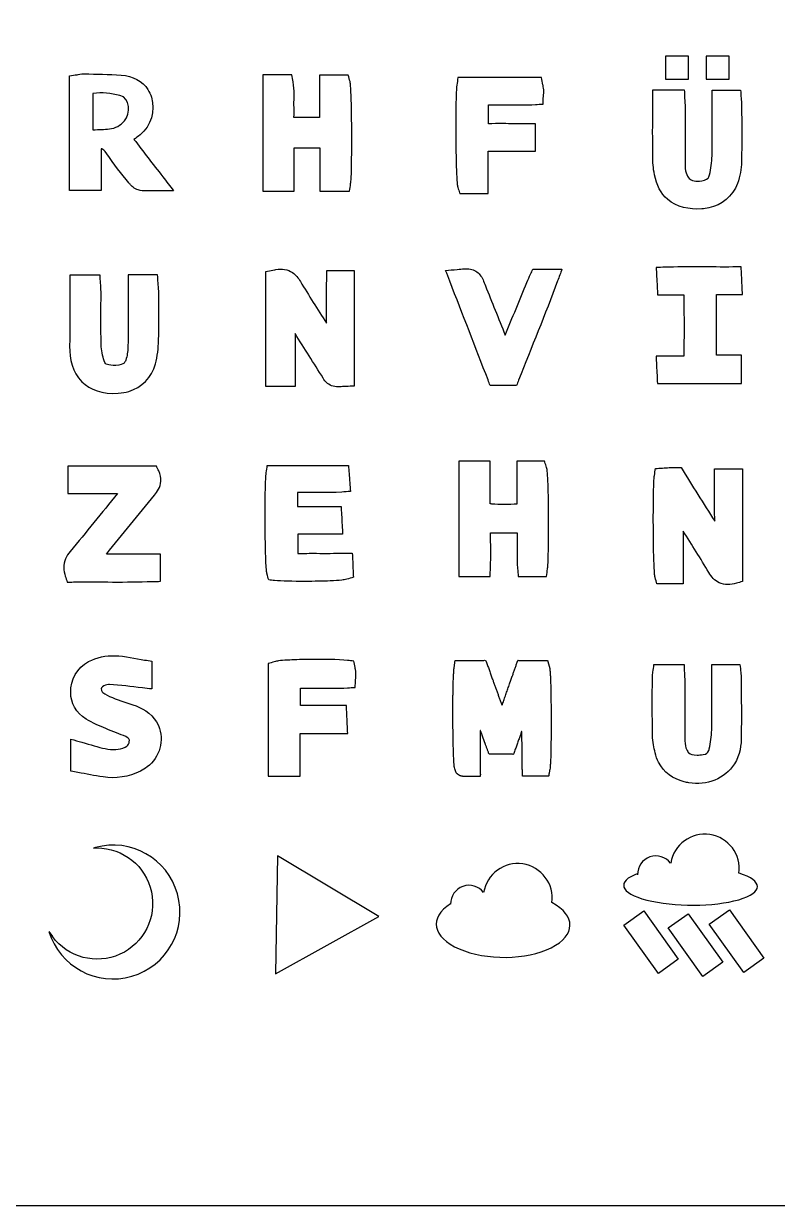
# Model space of a CAD drawing. Header units: centimetres. Extents: x 0 to 21.6, y 0 to 21.6.
# Drawn here: x 10.03 to 16.45, y 0 to 10.05 of the extents above; entities that cross this region are included whole.
import ezdxf

# ---------------------------------------------------------------- set-up
doc = ezdxf.new("R2010")
doc.units = ezdxf.units.CM
doc.header["$MEASUREMENT"] = 0

msp = doc.modelspace()

# ---------------------------------------------------------------- linework, layer by layer
for p, q in [((10.63, 3.04), (10.659, 3.041)), ((10.25, 2.331), (10.279, 2.287))]:
    msp.add_line(p, q)
for points in [[(0, 0), (21.59, 0), (21.59, 21.59), (0, 21.59)], [(15.694, 9.779), (15.498, 9.779), (15.498, 9.583), (15.694, 9.583)], [(16.04, 9.583), (16.04, 9.779), (15.843, 9.779), (15.843, 9.583)], [(12.194, 2.975), (12.177, 1.969), (13.056, 2.457)], [(16.041, 2.514), (16.334, 2.103), (16.163, 1.981), (15.87, 2.392)], [(15.313, 2.507), (15.606, 2.096), (15.436, 1.974), (15.143, 2.385)], [(15.691, 2.481), (15.984, 2.07), (15.814, 1.948), (15.521, 2.36)]]:
    msp.add_lwpolyline(points, close=True)
for points in [[(10.25, 2.331, 2.369932), (10.645, 3.045), (10.63, 3.04)], [(10.659, 3.041, -1.626086), (10.279, 2.287)]]:
    msp.add_lwpolyline(points, format="xyb")
for centre, radius, start, end in [((15.831, 2.864), 0.294, 352.5046, 170.5191), ((15.416, 2.816), 0.157, 37.7103, 181.0167), ((14.239, 2.614), 0.294, 352.5046, 170.5191), ((13.825, 2.566), 0.157, 37.7103, 181.0167)]:
    msp.add_arc(centre, radius, start, end)
for centre, ratio in [((15.71, 2.718), 0.28781), ((14.115, 2.389), 0.489906)]:
    msp.add_ellipse(centre, major_axis=(-0.569, 0.006), ratio=ratio, start_param=5.623547, end_param=10.182822)
for points, knots in [([(10.742, 8.948), (10.742, 8.948), (10.742, 8.948), (10.742, 8.948), (10.723, 8.978), (10.712, 8.984), (10.699, 8.988), (10.697, 8.988), (10.696, 8.989), (10.695, 8.989), (10.695, 8.871), (10.695, 8.754), (10.695, 8.636), (10.605, 8.636), (10.516, 8.636), (10.426, 8.636), (10.426, 8.961), (10.426, 9.286), (10.426, 9.611), (10.448, 9.614), (10.469, 9.617), (10.49, 9.62), (10.5, 9.621), (10.52, 9.628), (10.551, 9.627)], [0, 0, 0, 0, 0.000213, 0.000213, 0.000213, 0.552, 0.552, 0.552, 0.608257, 0.608257, 0.608257, 1.608257, 1.608257, 1.608257, 2.608257, 2.608257, 2.608257, 3.608257, 3.608257, 3.608257, 4.873817, 4.873817, 4.873817, 5.873706, 5.873706, 5.873706, 5.873706]), ([(10.551, 9.627), (10.551, 9.627), (10.551, 9.627), (10.551, 9.627), (10.654, 9.625), (10.759, 9.623), (10.865, 9.617)], [-0.000067, -0.000067, -0.000067, -0.000067, 0, 0, 0, 0.999978, 0.999978, 0.999978, 0.999978]), ([(10.865, 9.617), (10.865, 9.617), (10.865, 9.617), (10.865, 9.617), (10.961, 9.611), (11.046, 9.567), (11.092, 9.493), (11.105, 9.473), (11.115, 9.451), (11.122, 9.428)], [-0.000059, -0.000059, -0.000059, -0.000059, 0, 0, 0, 0.787043, 0.787043, 0.787043, 1, 1, 1, 1]), ([(12.335, 9.365), (12.335, 9.365), (12.335, 9.365), (12.335, 9.365), (12.336, 9.328), (12.336, 9.292), (12.335, 9.255), (12.408, 9.255), (12.481, 9.255), (12.553, 9.255), (12.553, 9.375), (12.553, 9.495), (12.553, 9.615), (12.635, 9.615), (12.716, 9.615), (12.797, 9.615), (12.802, 9.597), (12.807, 9.579), (12.812, 9.561), (12.816, 9.545), (12.816, 9.538), (12.817, 9.525), (12.822, 9.47), (12.825, 9.362), (12.826, 9.238), (12.828, 9.129), (12.828, 9.009), (12.826, 8.909), (12.825, 8.84), (12.824, 8.78), (12.822, 8.739), (12.82, 8.72), (12.819, 8.706), (12.817, 8.693), (12.814, 8.672), (12.811, 8.651), (12.808, 8.63), (12.724, 8.63), (12.64, 8.63), (12.556, 8.63), (12.556, 8.752), (12.556, 8.875), (12.556, 8.997), (12.483, 8.997), (12.41, 8.997), (12.336, 8.997), (12.336, 8.875), (12.336, 8.753), (12.336, 8.63), (12.247, 8.63), (12.158, 8.63), (12.069, 8.63), (12.069, 8.655), (12.069, 8.679), (12.069, 8.704), (12.069, 8.983), (12.069, 9.261), (12.069, 9.546), (12.069, 9.57), (12.069, 9.595), (12.069, 9.619), (12.152, 9.619), (12.234, 9.619), (12.317, 9.619), (12.321, 9.599), (12.324, 9.579), (12.328, 9.559), (12.342, 9.484), (12.334, 9.418), (12.335, 9.365)], [0, 0, 0, 0, 0.000338, 0.000338, 0.000338, 0.606006, 0.606006, 0.606006, 1.606006, 1.606006, 1.606006, 2.606006, 2.606006, 2.606006, 3.606006, 3.606006, 3.606006, 3.947883, 3.947883, 3.947883, 4.026211, 4.026211, 4.026211, 4.360953, 4.360953, 4.360953, 4.654418, 4.654418, 4.654418, 4.85787, 4.85787, 4.85787, 4.947883, 4.947883, 4.947883, 5.166417, 5.166417, 5.166417, 6.166417, 6.166417, 6.166417, 7.166417, 7.166417, 7.166417, 8.166417, 8.166417, 8.166417, 9.166417, 9.166417, 9.166417, 10.166417, 10.166417, 10.166417, 10.254283, 10.254283, 10.254283, 11.254283, 11.254283, 11.254283, 11.340395, 11.340395, 11.340395, 12.340395, 12.340395, 12.340395, 12.669728, 12.669728, 12.669728, 13.669548, 13.669548, 13.669548, 13.669548]), ([(14.461, 9.491), (14.459, 9.512), (14.455, 9.526), (14.454, 9.534), (14.45, 9.554), (14.447, 9.575), (14.443, 9.595), (14.206, 9.595), (13.968, 9.595), (13.73, 9.595), (13.727, 9.574), (13.724, 9.553), (13.721, 9.531), (13.717, 9.499), (13.715, 9.45), (13.714, 9.386), (13.711, 9.267), (13.711, 9.1), (13.714, 8.958), (13.715, 8.887), (13.717, 8.822), (13.719, 8.772), (13.72, 8.745), (13.721, 8.723), (13.723, 8.705), (13.724, 8.692), (13.725, 8.682), (13.727, 8.67), (13.728, 8.667), (13.729, 8.664), (13.73, 8.66), (13.735, 8.645), (13.739, 8.63), (13.744, 8.615), (13.745, 8.613), (13.746, 8.611), (13.746, 8.608), (13.764, 8.608), (13.782, 8.608), (13.8, 8.608), (13.834, 8.608), (13.868, 8.608), (13.915, 8.608), (13.94, 8.608), (13.964, 8.608), (13.989, 8.608), (13.989, 8.729), (13.989, 8.849), (13.989, 8.969), (14.123, 8.969), (14.257, 8.969), (14.391, 8.969), (14.391, 9.047), (14.391, 9.125), (14.391, 9.203), (14.366, 9.203), (14.342, 9.203), (14.317, 9.203), (14.245, 9.203), (14.178, 9.203), (14.113, 9.204)], [0, 0, 0, 0, 0.999539, 0.999539, 0.999539, 2.705814, 2.705814, 2.705814, 3.705814, 3.705814, 3.705814, 3.89358, 3.89358, 3.89358, 4.106092, 4.106092, 4.106092, 4.499836, 4.499836, 4.499836, 4.696708, 4.696708, 4.696708, 4.799584, 4.799584, 4.799584, 4.875078, 4.875078, 4.875078, 4.89358, 4.89358, 4.89358, 5.193539, 5.193539, 5.193539, 5.24171, 5.24171, 5.24171, 5.768054, 5.768054, 5.768054, 6.768054, 6.768054, 6.768054, 7.290531, 7.290531, 7.290531, 8.290531, 8.290531, 8.290531, 9.290531, 9.290531, 9.290531, 10.290531, 10.290531, 10.290531, 10.63032, 10.63032, 10.63032, 11.63032, 11.63032, 11.63032, 11.63032]), ([(10.765, 9.159), (10.721, 9.153), (10.676, 9.154), (10.624, 9.151), (10.624, 9.26), (10.624, 9.358), (10.624, 9.459), (10.704, 9.473), (10.779, 9.461), (10.853, 9.444), (10.944, 9.423), (10.946, 9.289), (10.893, 9.227), (10.859, 9.187), (10.815, 9.165), (10.765, 9.159), (10.721, 9.153), (10.676, 9.154), (10.624, 9.151), (10.624, 9.26), (10.624, 9.358), (10.624, 9.459), (10.704, 9.473), (10.779, 9.461), (10.853, 9.444), (10.944, 9.423), (10.946, 9.289), (10.893, 9.227), (10.859, 9.187), (10.815, 9.165), (10.765, 9.159)], [0, 0, 0, 0, 1, 1, 1, 2, 2, 2, 3, 3, 3, 4, 4, 4, 5, 5, 5, 6, 6, 6, 7, 7, 7, 8, 8, 8, 9, 9, 9, 10, 10, 10, 10]), ([(14.151, 9.364), (14.227, 9.364), (14.307, 9.361), (14.39, 9.366), (14.411, 9.368), (14.433, 9.369), (14.455, 9.37), (14.456, 9.392), (14.457, 9.414), (14.458, 9.436), (14.459, 9.456), (14.462, 9.469), (14.461, 9.491)], [0, 0, 0, 0, 1, 1, 1, 1.279772, 1.279772, 1.279772, 2.263343, 2.263343, 2.263343, 3.263343, 3.263343, 3.263343, 3.263343]), ([(15.388, 9.339), (15.388, 9.364), (15.388, 9.388), (15.388, 9.417), (15.388, 9.442), (15.388, 9.466), (15.388, 9.491), (15.478, 9.491), (15.567, 9.491), (15.657, 9.491), (15.658, 9.467), (15.659, 9.444), (15.66, 9.421), (15.662, 9.394), (15.664, 9.369), (15.664, 9.34)], [0, 0, 0, 0, 0.999256, 0.999256, 0.999256, 1.836047, 1.836047, 1.836047, 2.836047, 2.836047, 2.836047, 3.657095, 3.657095, 3.657095, 4.657095, 4.657095, 4.657095, 4.657095]), ([(15.893, 8.929), (15.893, 8.929), (15.893, 8.929), (15.893, 8.929), (15.896, 9.063), (15.894, 9.199), (15.894, 9.336), (15.894, 9.387), (15.894, 9.438), (15.894, 9.489), (15.974, 9.489), (16.055, 9.489), (16.136, 9.489), (16.137, 9.466), (16.139, 9.444), (16.141, 9.421), (16.142, 9.403), (16.145, 9.383), (16.145, 9.357), (16.145, 9.199), (16.147, 9.04), (16.144, 8.879), (16.142, 8.82), (16.133, 8.756), (16.11, 8.695), (16.11, 8.695), (16.11, 8.695), (16.11, 8.695), (16.066, 8.585), (15.975, 8.51), (15.866, 8.486), (15.846, 8.482), (15.826, 8.48), (15.805, 8.478), (15.698, 8.473), (15.593, 8.491), (15.514, 8.56), (15.458, 8.609), (15.421, 8.681), (15.403, 8.769), (15.392, 8.824), (15.389, 8.878), (15.389, 8.93), (15.387, 9.067), (15.388, 9.204), (15.388, 9.339), (15.388, 9.339), (15.388, 9.339), (15.388, 9.339)], [0, 0, 0, 0, 0.000018, 0.000018, 0.000018, 1.000018, 1.000018, 1.000018, 2.000018, 2.000018, 2.000018, 3.000018, 3.000018, 3.000018, 4.120175, 4.120175, 4.120175, 5.120175, 5.120175, 5.120175, 6.119971, 6.119971, 6.119971, 7.119926, 7.119926, 7.119926, 7.119992, 7.119992, 7.119992, 7.965481, 7.965481, 7.965481, 8.119992, 8.119992, 8.119992, 8.705365, 8.705365, 8.705365, 9.11993, 9.11993, 9.11993, 10.11979, 10.11979, 10.11979, 11.11979, 11.11979, 11.11979, 11.120054, 11.120054, 11.120054, 11.120054]), ([(14.113, 9.204), (14.069, 9.204), (14.028, 9.203), (13.99, 9.203), (13.99, 9.257), (13.99, 9.31), (13.99, 9.364), (14.045, 9.364), (14.098, 9.363), (14.151, 9.364)], [0, 0, 0, 0, 0.62291, 0.62291, 0.62291, 1.62291, 1.62291, 1.62291, 2.315558, 2.315558, 2.315558, 2.315558]), ([(15.664, 9.34), (15.664, 9.189), (15.664, 9.038), (15.664, 8.887), (15.664, 8.871), (15.664, 8.857), (15.664, 8.845)], [0, 0, 0, 0, 0.999925, 0.999925, 0.999925, 1.99643, 1.99643, 1.99643, 1.99643]), ([(11.025, 9.108), (11.007, 9.093), (10.99, 9.081), (10.973, 9.07), (11.052, 8.967), (11.132, 8.863), (11.219, 8.752), (11.25, 8.712), (11.28, 8.672), (11.311, 8.633), (11.261, 8.633), (11.211, 8.633), (11.161, 8.633), (11.113, 8.633), (11.074, 8.627), (11.025, 8.636), (10.983, 8.643), (10.961, 8.665), (10.944, 8.683), (10.938, 8.689), (10.934, 8.694), (10.929, 8.7), (10.929, 8.7), (10.929, 8.7), (10.929, 8.7), (10.868, 8.778), (10.8, 8.857), (10.742, 8.948)], [0, 0, 0, 0, 0.437579, 0.437579, 0.437579, 1.268893, 1.268893, 1.268893, 1.562692, 1.562692, 1.562692, 2.531936, 2.531936, 2.531936, 3.531936, 3.531936, 3.531936, 4.303645, 4.303645, 4.303645, 4.531452, 4.531452, 4.531452, 4.531711, 4.531711, 4.531711, 5.531609, 5.531609, 5.531609, 5.531609]), ([(15.872, 8.767), (15.872, 8.767), (15.872, 8.767), (15.872, 8.767), (15.884, 8.821), (15.891, 8.876), (15.893, 8.929)], [-0.000276, -0.000276, -0.000276, -0.000276, 0, 0, 0, 0.999976, 0.999976, 0.999976, 0.999976]), ([(15.664, 8.845), (15.664, 8.845), (15.664, 8.844), (15.664, 8.844), (15.666, 8.781), (15.685, 8.748), (15.707, 8.731), (15.731, 8.714), (15.767, 8.705), (15.829, 8.724), (15.829, 8.724), (15.829, 8.724), (15.829, 8.724)], [-0.000451, -0.000451, -0.000451, -0.000451, 0, 0, 0, 0.49064, 0.49064, 0.49064, 1, 1, 1, 1.000165, 1.000165, 1.000165, 1.000165]), ([(12.583, 7.039), (12.504, 7.165), (12.424, 7.291), (12.344, 7.417), (12.344, 7.267), (12.344, 7.117), (12.344, 6.968), (12.261, 6.968), (12.179, 6.968), (12.096, 6.968), (12.096, 6.992), (12.096, 7.017), (12.096, 7.041), (12.096, 7.322), (12.096, 7.6), (12.096, 7.885), (12.096, 7.905), (12.096, 7.926), (12.096, 7.946), (12.116, 7.95), (12.136, 7.953), (12.156, 7.957), (12.168, 7.959), (12.175, 7.961), (12.182, 7.962)], [0, 0, 0, 0, 0.719152, 0.719152, 0.719152, 1.719152, 1.719152, 1.719152, 2.719152, 2.719152, 2.719152, 2.806584, 2.806584, 2.806584, 3.806584, 3.806584, 3.806584, 3.877911, 3.877911, 3.877911, 5.561668, 5.561668, 5.561668, 6.551733, 6.551733, 6.551733, 6.551733]), ([(12.182, 7.962), (12.23, 7.971), (12.283, 7.964), (12.322, 7.937), (12.352, 7.917), (12.372, 7.89), (12.39, 7.861)], [0, 0, 0, 0, 0.569227, 0.569227, 0.569227, 0.9999533, 0.9999533, 0.9999533, 0.9999533]), ([(12.39, 7.861), (12.39, 7.861), (12.39, 7.861), (12.39, 7.861), (12.461, 7.742), (12.536, 7.624), (12.611, 7.506), (12.613, 7.629), (12.611, 7.754), (12.614, 7.881), (12.614, 7.905), (12.614, 7.93), (12.615, 7.954), (12.693, 7.954), (12.77, 7.954), (12.848, 7.954), (12.848, 7.626), (12.848, 7.299), (12.848, 6.971), (12.825, 6.97), (12.802, 6.969), (12.779, 6.967), (12.756, 6.966), (12.738, 6.966), (12.725, 6.964)], [0, 0, 0, 0, 0.000036, 0.000036, 0.000036, 0.699186, 0.699186, 0.699186, 1.321784, 1.321784, 1.321784, 1.440381, 1.440381, 1.440381, 2.440381, 2.440381, 2.440381, 3.440381, 3.440381, 3.440381, 4.566694, 4.566694, 4.566694, 5.56629, 5.56629, 5.56629, 5.56629]), ([(14.317, 7.853), (14.328, 7.878), (14.339, 7.901), (14.348, 7.922), (14.355, 7.937), (14.361, 7.951), (14.368, 7.966), (14.451, 7.966), (14.533, 7.966), (14.616, 7.966), (14.604, 7.933), (14.591, 7.9), (14.579, 7.866), (14.472, 7.578), (14.356, 7.3), (14.247, 7.022), (14.241, 7.007), (14.235, 6.991), (14.229, 6.976), (14.154, 6.976), (14.08, 6.976), (14.005, 6.976), (13.999, 6.991), (13.993, 7.007), (13.987, 7.023), (13.879, 7.3), (13.772, 7.578), (13.661, 7.863), (13.649, 7.893), (13.638, 7.923), (13.626, 7.954), (13.658, 7.957), (13.69, 7.96), (13.723, 7.963), (13.769, 7.967), (13.8, 7.972), (13.838, 7.965), (13.867, 7.96), (13.9, 7.941), (13.918, 7.918), (13.941, 7.889), (13.949, 7.861), (13.964, 7.824)], [0, 0, 0, 0, 0.999527, 0.999527, 0.999527, 1.635539, 1.635539, 1.635539, 2.635539, 2.635539, 2.635539, 2.750731, 2.750731, 2.750731, 3.750731, 3.750731, 3.750731, 3.806561, 3.806561, 3.806561, 4.806561, 4.806561, 4.806561, 4.863012, 4.863012, 4.863012, 5.863012, 5.863012, 5.863012, 5.969059, 5.969059, 5.969059, 6.227535, 6.227535, 6.227535, 6.598441, 6.598441, 6.598441, 6.871622, 6.871622, 6.871622, 7.22751, 7.22751, 7.22751, 7.22751]), ([(15.417, 7.226), (15.496, 7.226), (15.575, 7.226), (15.653, 7.226), (15.656, 7.4), (15.654, 7.57), (15.654, 7.746), (15.579, 7.746), (15.504, 7.746), (15.429, 7.746), (15.428, 7.769), (15.427, 7.792), (15.426, 7.816), (15.424, 7.848), (15.423, 7.872), (15.421, 7.905), (15.42, 7.93), (15.419, 7.955), (15.417, 7.98), (15.443, 7.981), (15.468, 7.981), (15.493, 7.982), (15.689, 7.987), (15.878, 7.983), (16.071, 7.984), (16.094, 7.984), (16.118, 7.984), (16.141, 7.984), (16.142, 7.961), (16.144, 7.937), (16.145, 7.914), (16.146, 7.883), (16.147, 7.859), (16.149, 7.826), (16.15, 7.8), (16.151, 7.774), (16.152, 7.749), (16.078, 7.749), (16.004, 7.749), (15.93, 7.749), (15.93, 7.577), (15.93, 7.405), (15.93, 7.233), (16.001, 7.233), (16.073, 7.233), (16.144, 7.233), (16.144, 7.154), (16.144, 7.074), (16.144, 6.994), (15.905, 6.994), (15.667, 6.994), (15.428, 6.994), (15.427, 7.017), (15.426, 7.041), (15.425, 7.064), (15.423, 7.092), (15.422, 7.116), (15.421, 7.149), (15.419, 7.175), (15.418, 7.2), (15.417, 7.226)], [0, 0, 0, 0, 1, 1, 1, 1.782842, 1.782842, 1.782842, 2.782842, 2.782842, 2.782842, 3.49938, 3.49938, 3.49938, 4.49938, 4.49938, 4.49938, 5.262786, 5.262786, 5.262786, 5.392486, 5.392486, 5.392486, 6.392486, 6.392486, 6.392486, 6.513781, 6.513781, 6.513781, 7.267318, 7.267318, 7.267318, 8.267318, 8.267318, 8.267318, 9.034146, 9.034146, 9.034146, 10.034146, 10.034146, 10.034146, 11.034146, 11.034146, 11.034146, 12.034146, 12.034146, 12.034146, 13.034146, 13.034146, 13.034146, 14.034146, 14.034146, 14.034146, 14.879886, 14.879886, 14.879886, 15.879886, 15.879886, 15.879886, 16.648211, 16.648211, 16.648211, 16.648211]), ([(10.922, 7.301), (10.924, 7.453), (10.923, 7.606), (10.923, 7.761), (10.923, 7.813), (10.923, 7.865), (10.923, 7.917), (11.007, 7.917), (11.09, 7.917), (11.174, 7.917), (11.176, 7.894), (11.177, 7.871), (11.179, 7.849), (11.181, 7.828), (11.184, 7.805), (11.184, 7.777), (11.184, 7.639), (11.186, 7.499), (11.183, 7.359), (11.183, 7.359), (11.183, 7.359), (11.183, 7.359), (11.181, 7.293), (11.174, 7.225), (11.156, 7.159), (11.125, 7.042), (11.037, 6.959), (10.93, 6.926), (10.901, 6.917), (10.871, 6.912), (10.84, 6.91), (10.84, 6.91), (10.84, 6.91), (10.84, 6.91), (10.706, 6.9), (10.599, 6.938), (10.53, 7.008), (10.45, 7.089), (10.425, 7.201), (10.426, 7.31), (10.429, 7.462), (10.427, 7.616), (10.427, 7.77), (10.427, 7.818), (10.427, 7.867), (10.427, 7.915), (10.513, 7.915), (10.599, 7.915), (10.685, 7.915), (10.686, 7.892), (10.688, 7.869), (10.689, 7.845), (10.69, 7.826), (10.693, 7.801), (10.693, 7.773), (10.693, 7.773), (10.693, 7.773), (10.693, 7.773), (10.693, 7.621), (10.691, 7.47), (10.694, 7.321), (10.694, 7.321), (10.694, 7.321), (10.694, 7.321), (10.696, 7.276), (10.705, 7.228), (10.72, 7.185), (10.728, 7.162), (10.733, 7.16), (10.747, 7.154), (10.761, 7.149), (10.787, 7.146), (10.819, 7.147), (10.856, 7.148), (10.878, 7.156), (10.889, 7.167), (10.895, 7.173), (10.899, 7.179), (10.904, 7.192), (10.904, 7.192), (10.904, 7.192), (10.904, 7.192), (10.915, 7.226), (10.921, 7.265), (10.922, 7.301)], [0, 0, 0, 0, 0.999968, 0.999968, 0.999968, 1.999968, 1.999968, 1.999968, 2.999968, 2.999968, 2.999968, 3.969372, 3.969372, 3.969372, 4.969372, 4.969372, 4.969372, 5.96936, 5.96936, 5.96936, 5.969398, 5.969398, 5.969398, 6.969358, 6.969358, 6.969358, 7.755288, 7.755288, 7.755288, 7.9693, 7.9693, 7.9693, 7.969315, 7.969315, 7.969315, 8.434266, 8.434266, 8.434266, 8.969315, 8.969315, 8.969315, 9.9693, 9.9693, 9.9693, 10.9693, 10.9693, 10.9693, 11.9693, 11.9693, 11.9693, 13.033898, 13.033898, 13.033898, 14.033761, 14.033761, 14.033761, 14.033813, 14.033813, 14.033813, 15.033813, 15.033813, 15.033813, 15.033844, 15.033844, 15.033844, 16.03379, 16.03379, 16.03379, 16.537326, 16.537326, 16.537326, 17.033589, 17.033589, 17.033589, 17.714279, 17.714279, 17.714279, 18.033413, 18.033413, 18.033413, 18.033702, 18.033702, 18.033702, 19.033702, 19.033702, 19.033702, 19.033702]), ([(13.964, 7.824), (14.02, 7.686), (14.075, 7.548), (14.133, 7.404), (14.194, 7.554), (14.256, 7.703), (14.317, 7.853)], [0, 0, 0, 0, 0.734025, 0.734025, 0.734025, 1.561825, 1.561825, 1.561825, 1.561825]), ([(12.725, 6.964), (12.725, 6.964), (12.725, 6.964), (12.725, 6.964), (12.688, 6.96), (12.647, 6.972), (12.62, 6.994), (12.603, 7.008), (12.592, 7.023), (12.583, 7.039)], [-0.001286, -0.001286, -0.001286, -0.001286, 0, 0, 0, 0.608133, 0.608133, 0.608133, 1, 1, 1, 1]), ([(14.006, 6.333), (14.006, 6.211), (14.006, 6.09), (14.006, 5.968), (14.011, 5.968), (14.015, 5.968), (14.019, 5.967), (14.082, 5.963), (14.169, 5.962), (14.233, 5.966), (14.233, 6.088), (14.233, 6.209), (14.233, 6.331), (14.311, 6.331), (14.39, 6.331), (14.468, 6.331), (14.469, 6.328), (14.47, 6.326), (14.47, 6.324), (14.475, 6.309), (14.48, 6.294), (14.484, 6.279), (14.489, 6.264), (14.489, 6.257), (14.491, 6.246), (14.495, 6.204), (14.498, 6.13), (14.5, 6.037), (14.502, 5.921), (14.503, 5.779), (14.502, 5.659), (14.501, 5.573), (14.499, 5.498), (14.496, 5.449), (14.495, 5.436), (14.494, 5.425), (14.493, 5.415), (14.49, 5.394), (14.487, 5.373), (14.484, 5.351), (14.404, 5.351), (14.324, 5.351), (14.244, 5.351), (14.242, 5.374), (14.24, 5.396), (14.238, 5.419), (14.229, 5.523), (14.236, 5.624), (14.234, 5.722), (14.159, 5.722), (14.084, 5.722), (14.009, 5.722), (14.008, 5.627), (14.012, 5.528), (14.007, 5.422), (14.006, 5.398), (14.006, 5.375), (14.005, 5.351), (13.916, 5.351), (13.827, 5.351), (13.738, 5.351), (13.738, 5.376), (13.738, 5.4), (13.738, 5.425), (13.738, 5.702), (13.738, 5.976), (13.738, 6.259), (13.738, 6.284), (13.738, 6.308), (13.738, 6.333), (13.827, 6.333), (13.917, 6.333), (14.006, 6.333)], [0, 0, 0, 0, 1, 1, 1, 1.03725, 1.03725, 1.03725, 1.552752, 1.552752, 1.552752, 2.552752, 2.552752, 2.552752, 3.552752, 3.552752, 3.552752, 3.599731, 3.599731, 3.599731, 3.900092, 3.900092, 3.900092, 3.969437, 3.969437, 3.969437, 4.243354, 4.243354, 4.243354, 4.587855, 4.587855, 4.587855, 4.835619, 4.835619, 4.835619, 4.900092, 4.900092, 4.900092, 5.081644, 5.081644, 5.081644, 6.081644, 6.081644, 6.081644, 6.268587, 6.268587, 6.268587, 7.078785, 7.078785, 7.078785, 8.078785, 8.078785, 8.078785, 8.879215, 8.879215, 8.879215, 9.063631, 9.063631, 9.063631, 10.063631, 10.063631, 10.063631, 10.152219, 10.152219, 10.152219, 11.152219, 11.152219, 11.152219, 11.23879, 11.23879, 11.23879, 12.23879, 12.23879, 12.23879, 12.23879]), ([(11.148, 6.043), (11.148, 6.043), (11.148, 6.043), (11.148, 6.043), (11.171, 6.071), (11.199, 6.109), (11.202, 6.161), (11.205, 6.19), (11.198, 6.221), (11.184, 6.249), (11.178, 6.263), (11.171, 6.277), (11.164, 6.29), (10.913, 6.29), (10.662, 6.29), (10.411, 6.29), (10.411, 6.213), (10.411, 6.135), (10.411, 6.057), (10.551, 6.057), (10.692, 6.057), (10.833, 6.057), (10.699, 5.892), (10.566, 5.727), (10.43, 5.564)], [0, 0, 0, 0, 0.000209, 0.000209, 0.000209, 0.645738, 0.645738, 0.645738, 1.000209, 1.000209, 1.000209, 1.269057, 1.269057, 1.269057, 2.269057, 2.269057, 2.269057, 3.269057, 3.269057, 3.269057, 4.269057, 4.269057, 4.269057, 5.154611, 5.154611, 5.154611, 5.154611]), ([(12.528, 5.548), (12.528, 5.548), (12.528, 5.548), (12.528, 5.548), (12.471, 5.549), (12.418, 5.546), (12.368, 5.547), (12.368, 5.601), (12.368, 5.656), (12.368, 5.71), (12.495, 5.71), (12.622, 5.71), (12.749, 5.71), (12.748, 5.736), (12.746, 5.762), (12.745, 5.787), (12.743, 5.821), (12.742, 5.844), (12.74, 5.877), (12.739, 5.9), (12.737, 5.923), (12.736, 5.946), (12.613, 5.946), (12.489, 5.946), (12.366, 5.946), (12.366, 5.986), (12.366, 6.025), (12.366, 6.064), (12.487, 6.068), (12.611, 6.06), (12.742, 6.069), (12.766, 6.071), (12.791, 6.073), (12.815, 6.075), (12.814, 6.099), (12.812, 6.123), (12.81, 6.148), (12.808, 6.18), (12.806, 6.204), (12.804, 6.228), (12.802, 6.251), (12.801, 6.274), (12.799, 6.296), (12.569, 6.296), (12.338, 6.296), (12.108, 6.296), (12.105, 6.275), (12.102, 6.254), (12.099, 6.233), (12.095, 6.202), (12.093, 6.159), (12.092, 6.1), (12.089, 5.984), (12.089, 5.817), (12.091, 5.672), (12.092, 5.6), (12.094, 5.534), (12.096, 5.483), (12.097, 5.455), (12.099, 5.431), (12.1, 5.413), (12.101, 5.399), (12.102, 5.389), (12.105, 5.377), (12.106, 5.374), (12.106, 5.372), (12.107, 5.369), (12.111, 5.354), (12.116, 5.339), (12.12, 5.323), (12.121, 5.323), (12.121, 5.322), (12.121, 5.322), (12.137, 5.32), (12.153, 5.318), (12.17, 5.317), (12.228, 5.311), (12.327, 5.309), (12.432, 5.309), (12.506, 5.309), (12.582, 5.311), (12.644, 5.313), (12.682, 5.315), (12.715, 5.317), (12.741, 5.32), (12.757, 5.322), (12.769, 5.323), (12.785, 5.327), (12.804, 5.333), (12.822, 5.338), (12.841, 5.344), (12.84, 5.363), (12.839, 5.382), (12.838, 5.401), (12.837, 5.424), (12.836, 5.448), (12.835, 5.477), (12.834, 5.501), (12.833, 5.524), (12.831, 5.548), (12.808, 5.548), (12.785, 5.548), (12.761, 5.548), (12.679, 5.548), (12.603, 5.547), (12.528, 5.548)], [0, 0, 0, 0, 0.000163, 0.000163, 0.000163, 0.687736, 0.687736, 0.687736, 1.687736, 1.687736, 1.687736, 2.687736, 2.687736, 2.687736, 3.469987, 3.469987, 3.469987, 4.469987, 4.469987, 4.469987, 5.175369, 5.175369, 5.175369, 6.175369, 6.175369, 6.175369, 6.632247, 6.632247, 6.632247, 7.473543, 7.473543, 7.473543, 7.638737, 7.638737, 7.638737, 8.404228, 8.404228, 8.404228, 9.404228, 9.404228, 9.404228, 10.32708, 10.32708, 10.32708, 11.32708, 11.32708, 11.32708, 11.523573, 11.523573, 11.523573, 11.725206, 11.725206, 11.725206, 12.124389, 12.124389, 12.124389, 12.323981, 12.323981, 12.323981, 12.431948, 12.431948, 12.431948, 12.510148, 12.510148, 12.510148, 12.523573, 12.523573, 12.523573, 12.818113, 12.818113, 12.818113, 12.827078, 12.827078, 12.827078, 12.961436, 12.961436, 12.961436, 13.376943, 13.376943, 13.376943, 13.66919, 13.66919, 13.66919, 13.849823, 13.849823, 13.849823, 13.961436, 13.961436, 13.961436, 14.291478, 14.291478, 14.291478, 15.148806, 15.148806, 15.148806, 16.148806, 16.148806, 16.148806, 16.934015, 16.934015, 16.934015, 17.221625, 17.221625, 17.221625, 18.221545, 18.221545, 18.221545, 18.221545]), ([(15.866, 5.384), (15.866, 5.384), (15.866, 5.384), (15.866, 5.384), (15.796, 5.503), (15.722, 5.619), (15.647, 5.737), (15.647, 5.587), (15.647, 5.437), (15.647, 5.287), (15.573, 5.287), (15.498, 5.287), (15.424, 5.287), (15.424, 5.287), (15.424, 5.287), (15.424, 5.288), (15.419, 5.305), (15.414, 5.323), (15.409, 5.341), (15.405, 5.357), (15.405, 5.364), (15.404, 5.376), (15.399, 5.429), (15.396, 5.531), (15.395, 5.651), (15.393, 5.761), (15.393, 5.884), (15.394, 5.987), (15.395, 6.062), (15.397, 6.127), (15.399, 6.171), (15.4, 6.186), (15.401, 6.198), (15.403, 6.21), (15.406, 6.23), (15.409, 6.25), (15.411, 6.269), (15.431, 6.271), (15.451, 6.272), (15.471, 6.273), (15.488, 6.274), (15.508, 6.276), (15.529, 6.277)], [0, 0, 0, 0, 0.000065, 0.000065, 0.000065, 0.703141, 0.703141, 0.703141, 1.703141, 1.703141, 1.703141, 2.703141, 2.703141, 2.703141, 2.708264, 2.708264, 2.708264, 3.050203, 3.050203, 3.050203, 3.127062, 3.127062, 3.127062, 3.454029, 3.454029, 3.454029, 3.753818, 3.753818, 3.753818, 3.973249, 3.973249, 3.973249, 4.050203, 4.050203, 4.050203, 4.241031, 4.241031, 4.241031, 5.362448, 5.362448, 5.362448, 6.362389, 6.362389, 6.362389, 6.362389]), ([(15.529, 6.277), (15.529, 6.277), (15.529, 6.277), (15.529, 6.277), (15.549, 6.277), (15.567, 6.277), (15.588, 6.277), (15.602, 6.277), (15.615, 6.277), (15.629, 6.277), (15.725, 6.125), (15.82, 5.973), (15.916, 5.821), (15.916, 5.845), (15.915, 5.87), (15.915, 5.895), (15.915, 5.944), (15.915, 5.994), (15.915, 6.044), (15.915, 6.118), (15.915, 6.193), (15.915, 6.268), (15.994, 6.268), (16.073, 6.268), (16.152, 6.268), (16.152, 5.948), (16.152, 5.628), (16.152, 5.309), (16.135, 5.303), (16.118, 5.298), (16.1, 5.293), (16.052, 5.278), (16, 5.275), (15.954, 5.298), (15.915, 5.316), (15.888, 5.348), (15.866, 5.384)], [0, 0, 0, 0, 0.000177, 0.000177, 0.000177, 1.000177, 1.000177, 1.000177, 1.610973, 1.610973, 1.610973, 2.610973, 2.610973, 2.610973, 3.078789, 3.078789, 3.078789, 4.078789, 4.078789, 4.078789, 5.078789, 5.078789, 5.078789, 6.078789, 6.078789, 6.078789, 7.078789, 7.078789, 7.078789, 7.331587, 7.331587, 7.331587, 7.877337, 7.877337, 7.877337, 8.331516, 8.331516, 8.331516, 8.331516]), ([(10.43, 5.564), (10.4, 5.527), (10.375, 5.479), (10.376, 5.425), (10.376, 5.401), (10.381, 5.377), (10.389, 5.353), (10.394, 5.337), (10.4, 5.32), (10.406, 5.303), (10.424, 5.303), (10.441, 5.303), (10.459, 5.304), (10.68, 5.306), (10.902, 5.3), (11.129, 5.308), (11.152, 5.308), (11.176, 5.309), (11.2, 5.31), (11.2, 5.334), (11.2, 5.357), (11.2, 5.381), (11.2, 5.412), (11.2, 5.434), (11.2, 5.468), (11.2, 5.493), (11.2, 5.517), (11.2, 5.542), (11.047, 5.542), (10.893, 5.542), (10.74, 5.542), (10.876, 5.709), (11.012, 5.876), (11.148, 6.043)], [0, 0, 0, 0, 0.69441, 0.69441, 0.69441, 1, 1, 1, 1.29397, 1.29397, 1.29397, 1.373543, 1.373543, 1.373543, 2.373543, 2.373543, 2.373543, 2.4794, 2.4794, 2.4794, 3.243531, 3.243531, 3.243531, 4.243531, 4.243531, 4.243531, 4.951482, 4.951482, 4.951482, 5.951482, 5.951482, 5.951482, 6.848798, 6.848798, 6.848798, 6.848798]), ([(10.71, 3.645), (10.637, 3.656), (10.566, 3.67), (10.497, 3.683), (10.477, 3.686), (10.457, 3.69), (10.437, 3.693), (10.437, 3.784), (10.437, 3.875), (10.437, 3.966), (10.468, 3.958), (10.499, 3.949), (10.53, 3.94), (10.603, 3.92), (10.667, 3.898), (10.728, 3.886), (10.792, 3.874), (10.848, 3.874), (10.899, 3.899), (10.922, 3.911), (10.927, 3.918), (10.932, 3.936), (10.932, 3.939), (10.933, 3.942), (10.933, 3.945), (10.933, 3.945), (10.933, 3.945), (10.933, 3.945), (10.936, 3.965), (10.933, 3.967), (10.924, 3.976), (10.92, 3.98), (10.914, 3.984), (10.905, 3.988), (10.854, 4.011), (10.796, 4.03), (10.734, 4.056), (10.681, 4.079), (10.622, 4.103), (10.566, 4.137), (10.566, 4.137), (10.566, 4.137), (10.566, 4.137), (10.479, 4.189), (10.436, 4.278), (10.435, 4.362), (10.433, 4.47), (10.489, 4.575), (10.587, 4.627), (10.658, 4.664), (10.736, 4.679), (10.81, 4.677), (10.901, 4.674), (10.983, 4.653), (11.064, 4.64), (11.085, 4.637), (11.106, 4.634), (11.126, 4.63), (11.126, 4.552), (11.126, 4.473), (11.126, 4.394), (11.099, 4.397), (11.072, 4.4), (11.045, 4.403), (10.948, 4.414), (10.857, 4.425), (10.766, 4.432), (10.766, 4.432), (10.766, 4.432), (10.766, 4.432), (10.755, 4.433), (10.732, 4.428), (10.718, 4.421), (10.696, 4.411), (10.693, 4.397), (10.696, 4.384), (10.698, 4.378), (10.701, 4.372), (10.709, 4.365), (10.709, 4.365), (10.709, 4.365), (10.709, 4.365), (10.728, 4.349), (10.758, 4.333), (10.79, 4.32), (10.853, 4.295), (10.921, 4.274), (10.991, 4.249)], [0, 0, 0, 0, 1, 1, 1, 1.28682, 1.28682, 1.28682, 2.28682, 2.28682, 2.28682, 2.725205, 2.725205, 2.725205, 3.725205, 3.725205, 3.725205, 4.725004, 4.725004, 4.725004, 5.601115, 5.601115, 5.601115, 5.725004, 5.725004, 5.725004, 5.725087, 5.725087, 5.725087, 6.413802, 6.413802, 6.413802, 6.724988, 6.724988, 6.724988, 7.724774, 7.724774, 7.724774, 8.724738, 8.724738, 8.724738, 8.724778, 8.724778, 8.724778, 9.161174, 9.161174, 9.161174, 9.724778, 9.724778, 9.724778, 10.72473, 10.72473, 10.72473, 11.72473, 11.72473, 11.72473, 11.968328, 11.968328, 11.968328, 12.968328, 12.968328, 12.968328, 13.25237, 13.25237, 13.25237, 14.25237, 14.25237, 14.25237, 14.252734, 14.252734, 14.252734, 15.251213, 15.251213, 15.251213, 15.936008, 15.936008, 15.936008, 16.250797, 16.250797, 16.250797, 16.251203, 16.251203, 16.251203, 17.251203, 17.251203, 17.251203, 18.251138, 18.251138, 18.251138, 18.251138]), ([(12.862, 4.529), (12.861, 4.552), (12.856, 4.568), (12.855, 4.576), (12.851, 4.595), (12.848, 4.613), (12.845, 4.631), (12.827, 4.633), (12.808, 4.635), (12.79, 4.637), (12.712, 4.645), (12.578, 4.647), (12.452, 4.645), (12.389, 4.644), (12.328, 4.642), (12.28, 4.639), (12.25, 4.638), (12.224, 4.636), (12.204, 4.633), (12.191, 4.631), (12.182, 4.63), (12.167, 4.625), (12.15, 4.62), (12.133, 4.614), (12.116, 4.609), (12.116, 4.289), (12.116, 3.97), (12.116, 3.651), (12.207, 3.651), (12.298, 3.651), (12.389, 3.651), (12.389, 3.772), (12.389, 3.894), (12.389, 4.015), (12.524, 4.015), (12.658, 4.015), (12.793, 4.015), (12.791, 4.041), (12.79, 4.067), (12.789, 4.093), (12.787, 4.126), (12.786, 4.149), (12.785, 4.182), (12.784, 4.206), (12.783, 4.229), (12.781, 4.252), (12.652, 4.252), (12.522, 4.252), (12.392, 4.252), (12.392, 4.302), (12.392, 4.352), (12.392, 4.401), (12.446, 4.401), (12.499, 4.401), (12.552, 4.401)], [0, 0, 0, 0, 0.999147, 0.999147, 0.999147, 2.447026, 2.447026, 2.447026, 2.579786, 2.579786, 2.579786, 3.079786, 3.079786, 3.079786, 3.329786, 3.329786, 3.329786, 3.48427, 3.48427, 3.48427, 3.579786, 3.579786, 3.579786, 3.918617, 3.918617, 3.918617, 4.918617, 4.918617, 4.918617, 5.918617, 5.918617, 5.918617, 6.918617, 6.918617, 6.918617, 7.918617, 7.918617, 7.918617, 8.688311, 8.688311, 8.688311, 9.688311, 9.688311, 9.688311, 10.397662, 10.397662, 10.397662, 11.397662, 11.397662, 11.397662, 12.397662, 12.397662, 12.397662, 13.088678, 13.088678, 13.088678, 13.088678]), ([(12.552, 4.401), (12.628, 4.402), (12.708, 4.399), (12.791, 4.403), (12.812, 4.404), (12.834, 4.406), (12.856, 4.407), (12.857, 4.429), (12.859, 4.45), (12.86, 4.472), (12.861, 4.492), (12.864, 4.505), (12.862, 4.529)], [0, 0, 0, 0, 1, 1, 1, 1.277909, 1.277909, 1.277909, 2.25825, 2.25825, 2.25825, 3.25825, 3.25825, 3.25825, 3.25825]), ([(15.891, 4.452), (15.891, 4.476), (15.891, 4.5), (15.891, 4.528), (15.891, 4.553), (15.891, 4.577), (15.891, 4.602), (15.971, 4.602), (16.051, 4.602), (16.13, 4.602), (16.133, 4.579), (16.135, 4.557), (16.137, 4.535), (16.138, 4.519), (16.142, 4.498), (16.142, 4.471), (16.142, 4.471), (16.142, 4.471), (16.142, 4.471), (16.142, 4.312), (16.143, 4.153), (16.142, 3.995), (16.142, 3.995), (16.142, 3.995), (16.142, 3.995), (16.142, 3.919), (16.133, 3.834), (16.083, 3.756), (16.002, 3.628), (15.849, 3.57), (15.696, 3.596), (15.683, 3.598), (15.67, 3.6), (15.657, 3.604), (15.657, 3.604), (15.657, 3.604), (15.657, 3.604), (15.562, 3.628), (15.481, 3.684), (15.438, 3.77), (15.425, 3.795), (15.416, 3.822), (15.409, 3.851), (15.409, 3.851), (15.409, 3.851), (15.409, 3.851), (15.4, 3.893), (15.387, 3.942), (15.386, 3.997), (15.384, 4.162), (15.385, 4.326), (15.385, 4.489), (15.385, 4.512), (15.389, 4.525), (15.39, 4.537), (15.393, 4.558), (15.396, 4.58), (15.398, 4.602), (15.484, 4.602), (15.569, 4.602), (15.655, 4.602), (15.656, 4.578), (15.657, 4.555), (15.658, 4.531), (15.659, 4.51), (15.661, 4.485), (15.661, 4.458)], [0, 0, 0, 0, 0.999151, 0.999151, 0.999151, 1.870954, 1.870954, 1.870954, 2.870954, 2.870954, 2.870954, 4.012753, 4.012753, 4.012753, 5.012174, 5.012174, 5.012174, 5.012372, 5.012372, 5.012372, 6.012343, 6.012343, 6.012343, 6.012486, 6.012486, 6.012486, 7.012486, 7.012486, 7.012486, 7.933612, 7.933612, 7.933612, 8.01245, 8.01245, 8.01245, 8.012563, 8.012563, 8.012563, 8.788522, 8.788522, 8.788522, 9.012509, 9.012509, 9.012509, 9.012596, 9.012596, 9.012596, 10.012512, 10.012512, 10.012512, 11.012454, 11.012454, 11.012454, 12.012454, 12.012454, 12.012454, 13.38653, 13.38653, 13.38653, 14.38653, 14.38653, 14.38653, 15.379917, 15.379917, 15.379917, 16.379917, 16.379917, 16.379917, 16.379917]), ([(15.661, 4.458), (15.661, 4.304), (15.661, 4.15), (15.661, 3.997), (15.661, 3.976), (15.66, 3.961), (15.661, 3.951)], [0, 0, 0, 0, 0.999837, 0.999837, 0.999837, 1.993737, 1.993737, 1.993737, 1.993737]), ([(15.89, 4.045), (15.89, 4.045), (15.89, 4.045), (15.89, 4.045), (15.893, 4.179), (15.891, 4.315), (15.891, 4.452)], [-0.000132, -0.000132, -0.000132, -0.000132, 0, 0, 0, 1, 1, 1, 1]), ([(10.991, 4.249), (10.991, 4.249), (10.991, 4.249), (10.991, 4.249), (11.068, 4.221), (11.143, 4.168), (11.181, 4.082)], [-0.000035, -0.000035, -0.000035, -0.000035, 0, 0, 0, 0.999988, 0.999988, 0.999988, 0.999988]), ([(11.181, 4.082), (11.181, 4.082), (11.181, 4.082), (11.181, 4.082), (11.236, 3.956), (11.192, 3.813), (11.086, 3.73), (11.068, 3.716), (11.049, 3.704), (11.028, 3.694)], [-0.000028, -0.000028, -0.000028, -0.000028, 0, 0, 0, 0.858757, 0.858757, 0.858757, 1, 1, 1, 1]), ([(15.818, 3.836), (15.847, 3.84), (15.857, 3.849), (15.865, 3.869), (15.867, 3.873), (15.869, 3.878), (15.87, 3.883), (15.882, 3.936), (15.889, 3.991), (15.89, 4.045)], [0, 0, 0, 0, 0.822643, 0.822643, 0.822643, 0.999958, 0.999958, 0.999958, 1.999789, 1.999789, 1.999789, 1.999789]), ([(15.661, 3.951), (15.661, 3.951), (15.661, 3.951), (15.661, 3.951), (15.667, 3.887), (15.683, 3.861), (15.696, 3.849), (15.709, 3.837), (15.728, 3.831), (15.766, 3.831), (15.781, 3.832), (15.799, 3.833), (15.818, 3.836)], [-0.000554, -0.000554, -0.000554, -0.000554, 0, 0, 0, 0.426437, 0.426437, 0.426437, 0.835243, 0.835243, 0.835243, 1, 1, 1, 1])]:
    msp.add_open_spline(points, degree=3, knots=knots)
for points in [[(11.122, 9.428), (11.157, 9.313), (11.12, 9.184), (11.025, 9.108)], [(15.829, 8.724), (15.857, 8.733), (15.867, 8.744), (15.872, 8.767)], [(11.028, 3.694), (10.928, 3.644), (10.818, 3.629), (10.71, 3.645)]]:
    msp.add_open_spline(points, degree=3)
msp.add_rational_spline([(14.28, 3.651), (14.354, 3.651), (14.428, 3.651), (14.502, 3.651), (14.505, 3.671), (14.509, 3.691), (14.513, 3.711), (14.516, 3.732), (14.517, 3.753), (14.519, 3.785), (14.523, 3.886), (14.524, 4.068), (14.523, 4.232), (14.522, 4.315), (14.521, 4.392), (14.519, 4.453), (14.518, 4.484), (14.517, 4.51), (14.515, 4.532), (14.514, 4.547), (14.513, 4.559), (14.511, 4.571), (14.51, 4.574), (14.51, 4.578), (14.508, 4.583), (14.503, 4.601), (14.498, 4.619), (14.493, 4.637), (14.409, 4.637), (14.325, 4.637), (14.24, 4.637), (14.235, 4.62), (14.229, 4.604), (14.223, 4.588), (14.183, 4.475), (14.144, 4.364), (14.106, 4.253), (14.059, 4.381), (14.013, 4.509), (13.967, 4.637), (13.88, 4.637), (13.793, 4.637), (13.706, 4.637), (13.704, 4.615), (13.701, 4.594), (13.698, 4.572), (13.693, 4.531), (13.691, 4.465), (13.689, 4.381), (13.687, 4.255), (13.687, 4.094), (13.69, 3.962), (13.691, 3.896), (13.693, 3.837), (13.695, 3.793), (13.697, 3.771), (13.698, 3.753), (13.699, 3.738), (13.7, 3.73), (13.701, 3.724), (13.703, 3.716), (13.703, 3.711), (13.704, 3.707), (13.708, 3.697), (13.71, 3.692), (13.712, 3.685), (13.723, 3.674), (13.737, 3.659), (13.756, 3.65), (13.777, 3.65), (13.797, 3.65), (13.816, 3.65), (13.847, 3.65), (13.872, 3.65), (13.896, 3.65), (13.921, 3.65), (13.921, 3.782), (13.921, 3.913), (13.921, 4.044), (13.94, 3.992), (13.959, 3.939), (13.978, 3.886), (13.984, 3.87), (13.99, 3.854), (13.996, 3.838), (14.065, 3.838), (14.134, 3.838), (14.203, 3.838), (14.209, 3.854), (14.215, 3.87), (14.221, 3.887), (14.239, 3.937), (14.257, 3.988), (14.275, 4.038), (14.276, 3.933), (14.276, 3.828), (14.278, 3.723), (14.279, 3.699), (14.279, 3.675), (14.28, 3.651)], [1, 1, 1, 1, 1, 1, 1, 1, 1, 1, 1, 1, 1, 1, 1, 1, 1, 1, 1, 1, 1, 1, 1, 1, 1, 1, 1, 1, 1, 1, 1, 1, 1, 1, 1, 1, 1, 1, 1, 1, 1, 1, 1, 1, 1, 1, 1, 1, 1, 1, 1, 1, 1, 1, 1, 1, 1, 1, 1, 1, 1, 1, 1, 1, 1, 1, 1, 0.942902662399, 0.942902662399, 1, 1, 1, 1, 1, 1, 1, 1, 1, 1, 1, 1, 1, 1, 1, 1, 1, 1, 1, 1, 1, 1, 1, 1, 1, 1, 1, 1, 1, 1, 1], degree=3, knots=[0, 0, 0, 0, 1, 1, 1, 1.241316, 1.241316, 1.241316, 1.374795, 1.374795, 1.374795, 1.808056, 1.808056, 1.808056, 2.024686, 2.024686, 2.024686, 2.136405, 2.136405, 2.136405, 2.218513, 2.218513, 2.218513, 2.241316, 2.241316, 2.241316, 2.579752, 2.579752, 2.579752, 3.579752, 3.579752, 3.579752, 3.673998, 3.673998, 3.673998, 4.323407, 4.323407, 4.323407, 5.323407, 5.323407, 5.323407, 6.323407, 6.323407, 6.323407, 6.485382, 6.485382, 6.485382, 6.734003, 6.734003, 6.734003, 7.109693, 7.109693, 7.109693, 7.297537, 7.297537, 7.297537, 7.391459, 7.391459, 7.391459, 7.43842, 7.43842, 7.43842, 7.469396, 7.469396, 7.469396, 7.485382, 7.485382, 7.485382, 8.319155, 8.319155, 8.319155, 9.319155, 9.319155, 9.319155, 10.093639, 10.093639, 10.093639, 11.093639, 11.093639, 11.093639, 11.400853, 11.400853, 11.400853, 11.494927, 11.494927, 11.494927, 12.494927, 12.494927, 12.494927, 12.589516, 12.589516, 12.589516, 12.88289, 12.88289, 12.88289, 13.33239, 13.33239, 13.33239, 13.43542, 13.43542, 13.43542, 13.43542])

doc.saveas('drawing.dxf')
